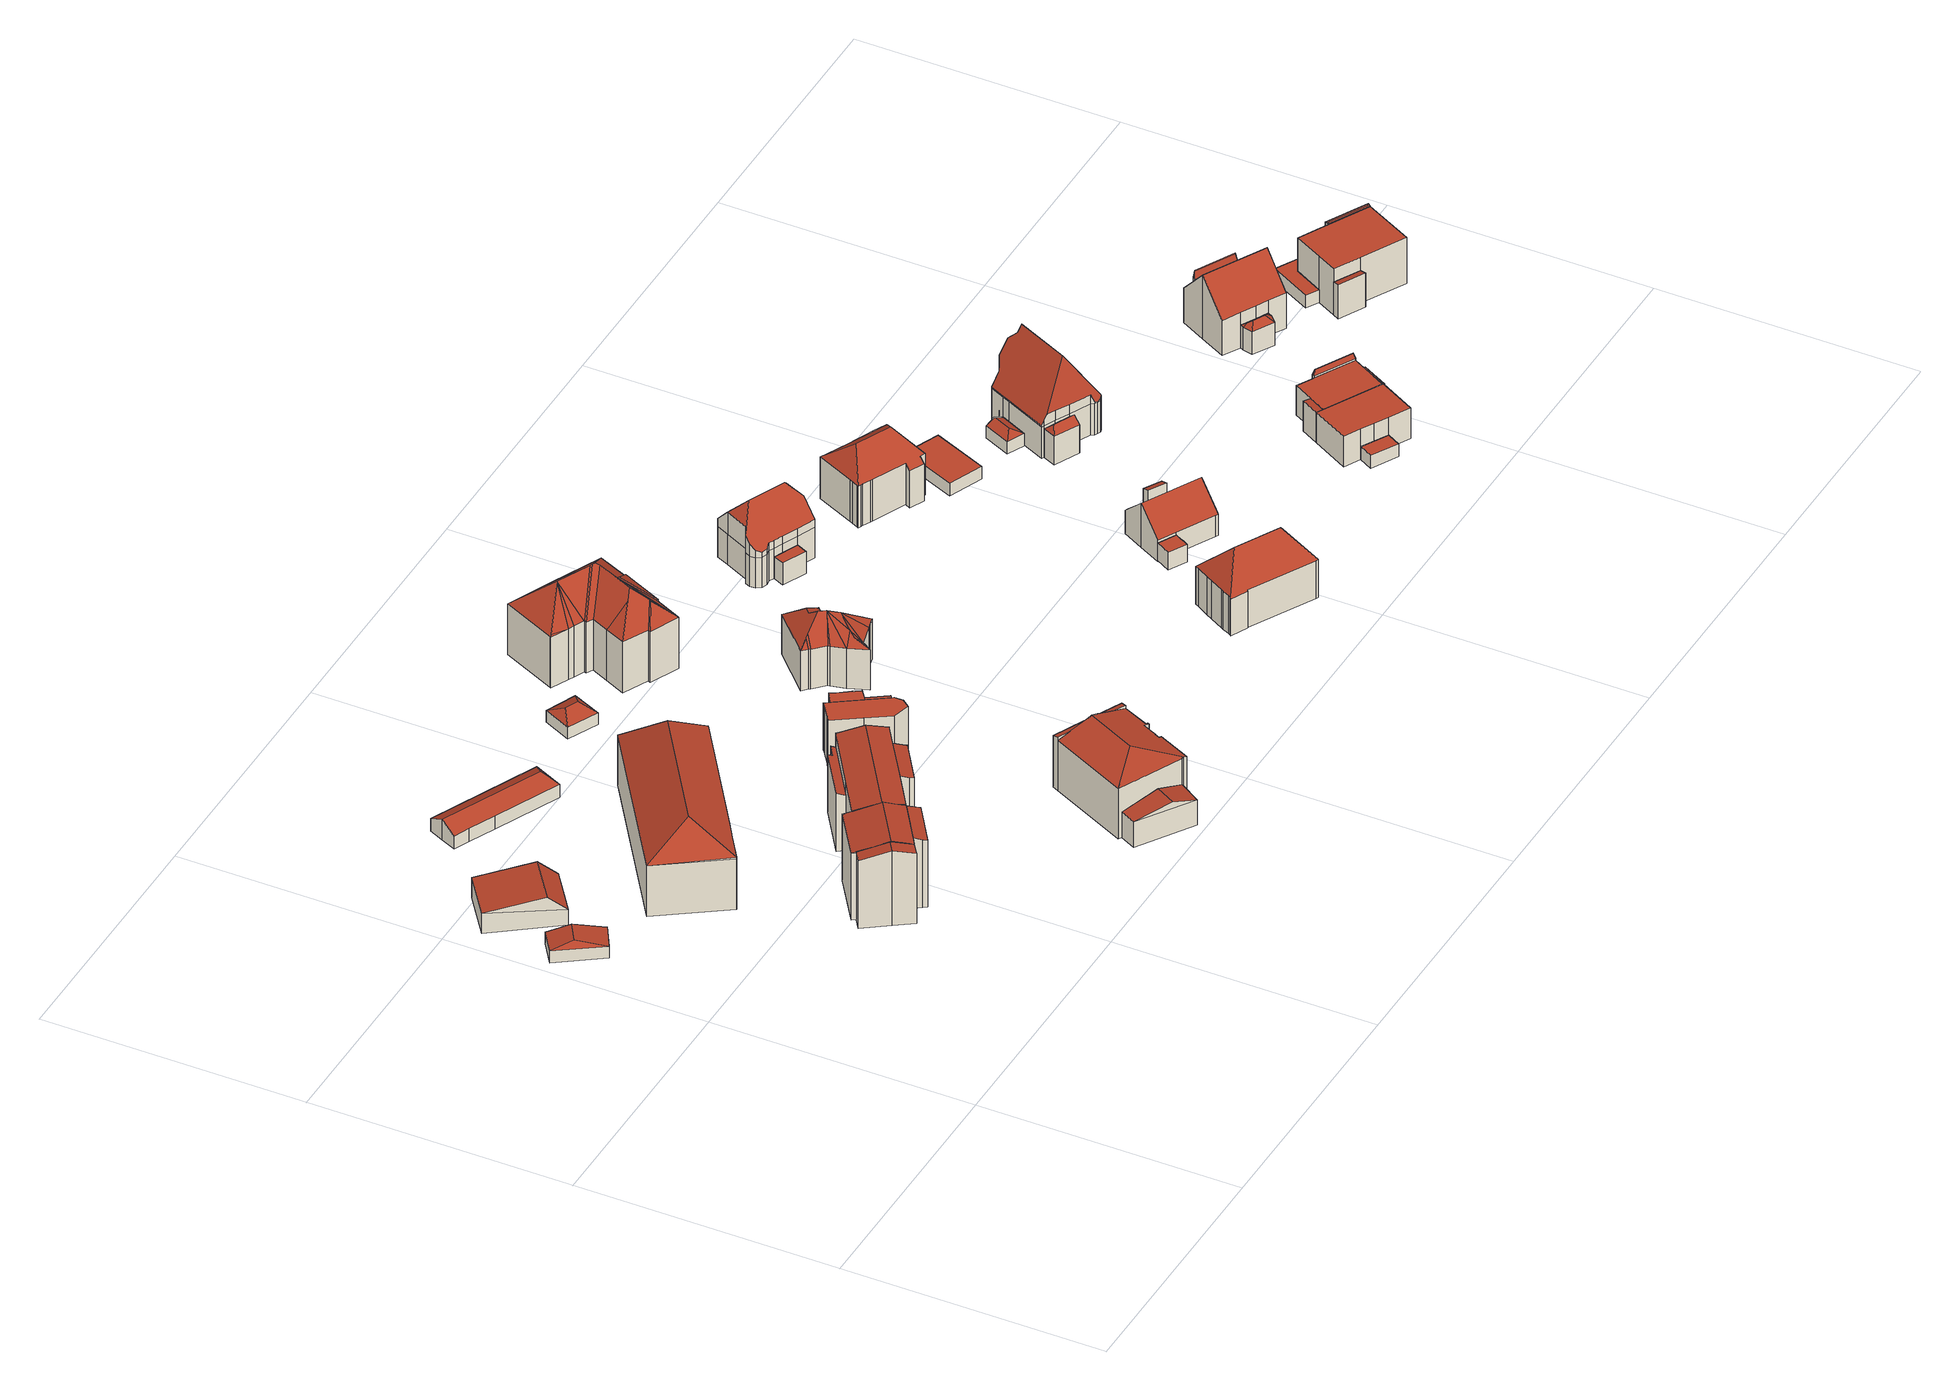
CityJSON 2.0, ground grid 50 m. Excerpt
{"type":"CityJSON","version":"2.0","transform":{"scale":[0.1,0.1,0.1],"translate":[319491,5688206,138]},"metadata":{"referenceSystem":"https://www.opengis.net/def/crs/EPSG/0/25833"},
"CityObjects":{
"building1":{"type":"Building","attributes":{"Dachtyp_tdc":"tdcHipRoof","Gemeindeschluessel":14713000,"Dachneigung":12.86,"QualitaetDacherkennung":16,"Geometrietyp2DReferenz":"3000","function":"31001_9998","roofType":"3200","measuredHeight":3.72},"geometry":[{"type":"MultiSurface","lod":"2","boundaries":[[[0,1,2,3]],[[1,4,5,2]],[[4,6,7,5]],[[6,0,3,7]],[[4,1,8]],[[0,6,9]],[[1,0,9,8]],[[6,4,8,9]],[[3,2,5,7]]],"semantics":{"surfaces":[{"type":"WallSurface"},{"type":"RoofSurface"},{"type":"GroundSurface"}],"values":[0,0,0,0,1,1,1,1,2]}}]},
"building2":{"type":"Building","attributes":{"Dachtyp_tdc":"tdcGableRoof","Gemeindeschluessel":14713000,"Dachneigung":10.03,"QualitaetDacherkennung":12,"Geometrietyp2DReferenz":"3000","function":"31001_9998","roofType":"3100","measuredHeight":6.16},"geometry":[{"type":"MultiSurface","lod":"2","boundaries":[[[10,11,12,13]],[[11,14,15,12]],[[14,16,17,15]],[[16,10,13,17]],[[14,11,18]],[[10,16,19]],[[11,10,19,18]],[[16,14,18,19]],[[13,12,15,17]]],"semantics":{"surfaces":[{"type":"WallSurface"},{"type":"RoofSurface"},{"type":"GroundSurface"}],"values":[0,0,0,0,0,0,1,1,2]}}]},
"building3":{"type":"Building","attributes":{"Dachtyp_tdc":"tdcHipRoof","Gemeindeschluessel":14713000,"Dachneigung":37.08,"QualitaetDacherkennung":76,"Geometrietyp2DReferenz":"3000","function":"31001_9998","roofType":"3200","measuredHeight":16.5},"geometry":[{"type":"MultiSurface","lod":"2","boundaries":[[[20,21,22,23]],[[21,24,25,22]],[[24,26,27,25]],[[26,28,29,27]],[[28,30,31,29]],[[30,20,23,31]],[[26,32,33]],[[34,28,35]],[[34,35,33,32,36,37]],[[28,26,33,35]],[[30,34,37,20]],[[20,37,36,21]],[[21,36,32,24]],[[28,34,30]],[[24,32,26]],[[23,22,25,27,29,31]]],"semantics":{"surfaces":[{"type":"WallSurface"},{"type":"RoofSurface"},{"type":"GroundSurface"}],"values":[0,0,0,0,0,0,1,1,1,1,0,0,0,0,0,2]}}]},
"building4":{"type":"Building","attributes":{"Gemeindeschluessel":14713000,"Geometrietyp2DReferenz":"3000","function":"31001_9998","roofType":"9999"},"children":["building4-1","building4-2","building4-3","building4-4","building4-5","building4-6"]},
"building4-1":{"type":"BuildingPart","attributes":{"Dachtyp_tdc":"tdcGableRoof","Dachneigung":14.89,"QualitaetDacherkennung":75,"Geometrietyp2DReferenz":"3000","roofType":"3100","measuredHeight":15.81},"parents":["building4"],"geometry":[{"type":"MultiSurface","lod":"2","boundaries":[[[38,39,40,41,42]],[[39,43,44,40]],[[43,45,46,44]],[[45,47,48,46]],[[47,49,50,48]],[[49,51,50]],[[52,53,54]],[[52,55,56,53]],[[55,57,58,59,60,56]],[[61,62,63,64,65,66,67]],[[68,69,57,55,52,49,47,45,43]],[[43,39,38,62,61,68]],[[41,40,44,46,48,50,53,56,60,70,65,64]],[[52,54,51,49]],[[54,53,50,51]],[[69,58,57]],[[70,60,59,71]],[[71,59,58,69,68]],[[61,67,68]],[[70,71,66,65]],[[67,66,71,68]],[[42,63,62,38]],[[42,41,64,63]]],"semantics":{"surfaces":[{"type":"WallSurface"},{"type":"RoofSurface"},{"type":"GroundSurface"},{"type":"ClosureSurface"}],"values":[0,0,0,0,0,0,0,0,0,0,1,1,2,0,3,0,3,3,0,3,3,0,3]}}]},
"building4-2":{"type":"BuildingPart","attributes":{"Dachtyp_tdc":"tdcGableRoof","Dachneigung":15.31,"QualitaetDacherkennung":69,"Geometrietyp2DReferenz":"3000","roofType":"3100","measuredHeight":15.84},"parents":["building4"],"geometry":[{"type":"MultiSurface","lod":"2","boundaries":[[[72,73,74,75]],[[73,76,77,74]],[[76,66,65,77]],[[59,78,79,60]],[[78,80,81,79]],[[82,83,58,69,84,85,86,87]],[[73,88,89,85,84,68,67,76]],[[76,67,66]],[[72,88,73]],[[59,58,83,78]],[[78,83,82,80]],[[90,91,75,74,77,65,70,60,79,81]],[[91,90,92,93]],[[75,91,93,72]],[[60,70,71,59]],[[70,65,66,71]],[[90,81,80,92]],[[84,69,68]],[[69,58,59,71,68]],[[68,71,66,67]],[[86,85,89,94]],[[92,87,86,94,93]],[[93,94,89,88,72]],[[80,82,87,92]]],"semantics":{"surfaces":[{"type":"WallSurface"},{"type":"RoofSurface"},{"type":"GroundSurface"},{"type":"ClosureSurface"}],"values":[0,0,0,0,0,1,1,0,0,0,0,2,3,3,3,3,3,0,3,3,0,3,3,3]}}]},
"building4-3":{"type":"BuildingPart","attributes":{"Dachtyp_tdc":"tdcPolyFlatRoof","Dachneigung":16.66,"QualitaetDacherkennung":42,"Geometrietyp2DReferenz":"3000","roofType":"2100","measuredHeight":14.79},"parents":["building4"],"geometry":[{"type":"MultiSurface","lod":"2","boundaries":[[[95,96,81,80,82]],[[95,97,98,96]],[[97,99,100,98]],[[99,101,102,100]],[[101,103,104,102]],[[103,87,90,104]],[[87,92,90]],[[103,101,99,97,95,82,87]],[[104,81,96,98,100,102,104,90]],[[82,103,87]],[[105,104,90,92]],[[80,81,104,105]],[[103,105,92,87]],[[82,80,105,103]]],"semantics":{"surfaces":[{"type":"WallSurface"},{"type":"RoofSurface"},{"type":"GroundSurface"},{"type":"ClosureSurface"}],"values":[0,0,0,0,0,0,0,1,2,0,3,3,3,3]}}]},
"building4-4":{"type":"BuildingPart","attributes":{"Dachtyp_tdc":"tdcPolyFlatRoof","Dachneigung":18.92,"QualitaetDacherkennung":28,"Geometrietyp2DReferenz":"3000","roofType":"2100","measuredHeight":12.18},"parents":["building4"],"geometry":[{"type":"MultiSurface","lod":"2","boundaries":[[[63,106,107,64]],[[106,108,109,107]],[[108,110,111,109]],[[110,112,113,111]],[[112,114,115,113]],[[114,42,41,115]],[[42,114,112,110,108,106,63]],[[64,107,109,111,113,115,41]],[[64,41,42,63]]],"semantics":{"surfaces":[{"type":"WallSurface"},{"type":"RoofSurface"},{"type":"GroundSurface"},{"type":"ClosureSurface"}],"values":[0,0,0,0,0,0,1,2,3]}}]},
"building4-5":{"type":"BuildingPart","attributes":{"Dachtyp_tdc":"tdcGableRoof","Dachneigung":14.96,"QualitaetDacherkennung":47,"Geometrietyp2DReferenz":"3000","roofType":"3100","measuredHeight":15.77},"parents":["building4"],"geometry":[{"type":"MultiSurface","lod":"2","boundaries":[[[87,116,117,90]],[[116,118,119,117]],[[118,120,121,119]],[[120,122,123,121]],[[122,124,88,72,75,123]],[[120,118,116,87,86,94]],[[94,89,124,122,120]],[[91,90,117,119,121,123,75]],[[87,90,92,87,86]],[[92,90,91,93]],[[92,93,94,86,87]],[[89,88,124]],[[75,72,93,91]],[[93,72,88,89,94]]],"semantics":{"surfaces":[{"type":"WallSurface"},{"type":"RoofSurface"},{"type":"GroundSurface"},{"type":"ClosureSurface"}],"values":[0,0,0,0,0,1,1,2,0,3,3,0,3,3]}}]},
"building4-6":{"type":"BuildingPart","attributes":{"Dachtyp_tdc":"tdcPolyFlatRoof","Dachneigung":16.73,"QualitaetDacherkennung":40,"Geometrietyp2DReferenz":"3000","roofType":"2100","measuredHeight":14.78},"parents":["building4"],"geometry":[{"type":"MultiSurface","lod":"2","boundaries":[[[51,125,126,50]],[[125,127,128,126]],[[127,129,130,128]],[[129,131,132,130]],[[131,54,53,132]],[[54,131,129,127,125,51]],[[126,128,130,132,53,50]],[[50,53,54,51]]],"semantics":{"surfaces":[{"type":"WallSurface"},{"type":"RoofSurface"},{"type":"GroundSurface"},{"type":"ClosureSurface"}],"values":[0,0,0,0,0,1,2,3]}}]},
"building5":{"type":"Building","attributes":{"Dachtyp_tdc":"tdcHipAndGableRoof","Gemeindeschluessel":14713000,"Dachneigung":26.29,"QualitaetDacherkennung":72,"Geometrietyp2DReferenz":"3000","function":"31001_9998","roofType":"5000","measuredHeight":4.31},"geometry":[{"type":"MultiSurface","lod":"2","boundaries":[[[133,134,135,136]],[[134,137,138,135]],[[137,139,140,138]],[[139,141,142,140]],[[141,143,144,142]],[[143,145,146,144]],[[145,147,148,146]],[[147,133,136,148]],[[143,141,149]],[[141,139,137,134,149]],[[134,133,147,145,143,149]],[[136,135,138,140,142,144,146,148]]],"semantics":{"surfaces":[{"type":"WallSurface"},{"type":"RoofSurface"},{"type":"GroundSurface"}],"values":[0,0,0,0,0,0,0,0,1,1,1,2]}}]},
"building6":{"type":"Building","attributes":{"Gemeindeschluessel":14713000,"Geometrietyp2DReferenz":"3000","function":"31001_9998","roofType":"9999"},"children":["building6-1","building6-2","building6-3","building6-4"]},
"building6-1":{"type":"BuildingPart","attributes":{"Dachtyp_tdc":"tdcPolyFlatRoof","Dachneigung":16.33,"QualitaetDacherkennung":29,"Geometrietyp2DReferenz":"3000","roofType":"2100","measuredHeight":11.26},"parents":["building6"],"geometry":[{"type":"MultiSurface","lod":"2","boundaries":[[[150,151,152,153,154]],[[151,155,156,152]],[[155,157,158,156]],[[157,155,151,150,159]],[[153,152,156,158]],[[154,159,150]],[[153,158,157,159,154]]],"semantics":{"surfaces":[{"type":"WallSurface"},{"type":"RoofSurface"},{"type":"GroundSurface"},{"type":"ClosureSurface"}],"values":[0,0,0,1,2,0,3]}}]},
"building6-2":{"type":"BuildingPart","attributes":{"Dachtyp_tdc":"tdcHipAndGableRoof","Dachneigung":15.03,"QualitaetDacherkennung":63,"Geometrietyp2DReferenz":"3000","roofType":"5000","measuredHeight":12.54},"parents":["building6"],"geometry":[{"type":"MultiSurface","lod":"2","boundaries":[[[160,161,162,163,164]],[[165,166,167,168]],[[166,169,170,167]],[[169,171,172,170]],[[171,173,174,172]],[[173,175,176,174]],[[175,177,178,176]],[[177,179,180,178]],[[179,181,182,180]],[[181,183,184,182]],[[183,185,186,184]],[[185,187,188,186]],[[187,189,190,188]],[[189,191,192,190]],[[193,154,153,194]],[[195,160,164,158,157]],[[193,191,189,187,196]],[[187,185,183,181,179,177,175,173,171,169,166,165,197,161,160,196]],[[160,195,159,154,193,196]],[[164,163,168,167,170,172,174,176,178,180,182,184,186,188,190,198,194,153,158]],[[197,162,161]],[[165,168,163,162,197]],[[193,194,198,199,200,192,191]],[[199,198,190,192]],[[199,192,200]],[[157,159,195]],[[158,153,154,159,157]]],"semantics":{"surfaces":[{"type":"WallSurface"},{"type":"RoofSurface"},{"type":"GroundSurface"},{"type":"ClosureSurface"}],"values":[0,0,0,0,0,0,0,0,0,0,0,0,0,0,0,0,1,1,1,2,0,3,0,3,3,0,3]}}]},
"building6-3":{"type":"BuildingPart","attributes":{"Dachtyp_tdc":"tdcPolyFlatRoof","Dachneigung":15.81,"QualitaetDacherkennung":28,"Geometrietyp2DReferenz":"3000","roofType":"2100","measuredHeight":11.26},"parents":["building6"],"geometry":[{"type":"MultiSurface","lod":"2","boundaries":[[[201,202,165,168,203]],[[162,204,205,163]],[[204,201,203,205]],[[204,162,197,202,201]],[[203,168,163,205]],[[197,165,202]],[[162,163,168,165,197]]],"semantics":{"surfaces":[{"type":"WallSurface"},{"type":"RoofSurface"},{"type":"GroundSurface"},{"type":"ClosureSurface"}],"values":[0,0,0,1,2,0,3]}}]},
"building6-4":{"type":"BuildingPart","attributes":{"Dachtyp_tdc":"tdcGableRoof","Dachneigung":10.2,"QualitaetDacherkennung":20,"Geometrietyp2DReferenz":"3000","roofType":"3100","measuredHeight":6.78},"parents":["building6"],"geometry":[{"type":"MultiSurface","lod":"2","boundaries":[[[206,199,198,207]],[[192,208,209,190]],[[208,206,207,209]],[[206,208,210]],[[199,206,210,200]],[[208,192,200,210]],[[207,198,190,209]],[[192,190,198,199]],[[192,199,200]]],"semantics":{"surfaces":[{"type":"WallSurface"},{"type":"RoofSurface"},{"type":"GroundSurface"},{"type":"ClosureSurface"}],"values":[0,0,0,0,1,1,2,3,3]}}]},
"building7":{"type":"Building","attributes":{"Dachtyp_tdc":"tdcPolyFlatRoof","Gemeindeschluessel":14713000,"Dachneigung":0,"QualitaetDacherkennung":47,"Geometrietyp2DReferenz":"3000","function":"31001_9998","roofType":"1000","measuredHeight":9.88},"geometry":[{"type":"MultiSurface","lod":"2","boundaries":[[[211,212,213,214]],[[212,215,216,213]],[[215,217,218,216]],[[217,219,220,218]],[[219,221,222,220]],[[221,223,224,222]],[[223,225,226,224]],[[225,227,228,226]],[[227,229,230,228]],[[229,231,232,230]],[[231,233,234,232]],[[233,211,214,234]],[[233,231,229,227,225,223,221,219,217,215,212,211]],[[214,213,216,218,220,222,224,226,228,230,232,234]]],"semantics":{"surfaces":[{"type":"WallSurface"},{"type":"RoofSurface"},{"type":"GroundSurface"}],"values":[0,0,0,0,0,0,0,0,0,0,0,0,1,2]}}]},
"building8":{"type":"Building","attributes":{"Dachtyp_tdc":"tdcHipRoof","Gemeindeschluessel":14713000,"Dachneigung":27.64,"QualitaetDacherkennung":44,"Geometrietyp2DReferenz":"3000","function":"31001_9998","roofType":"3200","measuredHeight":4},"geometry":[{"type":"MultiSurface","lod":"2","boundaries":[[[235,236,237,238]],[[236,239,240,237]],[[239,241,242,240]],[[241,235,238,242]],[[239,236,243]],[[235,241,244]],[[236,235,244,243]],[[241,239,243,244]],[[238,237,240,242]]],"semantics":{"surfaces":[{"type":"WallSurface"},{"type":"RoofSurface"},{"type":"GroundSurface"}],"values":[0,0,0,0,1,1,1,1,2]}}]},
"building9":{"type":"Building","attributes":{"Gemeindeschluessel":14713000,"Geometrietyp2DReferenz":"3000","function":"31001_9998","roofType":"9999"},"children":["building9-1","building9-2"]},
"building9-1":{"type":"BuildingPart","attributes":{"Dachtyp_tdc":"tdcPolyFlatRoof","Dachneigung":0,"QualitaetDacherkennung":61,"Geometrietyp2DReferenz":"3000","roofType":"1000","measuredHeight":7.1},"parents":["building9"],"geometry":[{"type":"MultiSurface","lod":"2","boundaries":[[[245,246,247,248]],[[246,249,250,247]],[[249,251,252,250]],[[251,253,254,252]],[[253,255,256,254]],[[255,257,258,256]],[[259,260,226,261]],[[260,245,248,226]],[[260,259,257,255,253,251,249,246,245]],[[248,247,250,252,254,256,258,261,226]],[[261,258,257,259]]],"semantics":{"surfaces":[{"type":"WallSurface"},{"type":"RoofSurface"},{"type":"GroundSurface"},{"type":"ClosureSurface"}],"values":[0,0,0,0,0,0,0,0,1,2,3]}}]},
"building9-2":{"type":"BuildingPart","attributes":{"Dachtyp_tdc":"tdcPolyFlatRoof","Dachneigung":0,"QualitaetDacherkennung":48,"Geometrietyp2DReferenz":"3000","roofType":"1000","measuredHeight":7.11},"parents":["building9"],"geometry":[{"type":"MultiSurface","lod":"2","boundaries":[[[262,263,264,265]],[[263,266,228,264]],[[266,259,261,228]],[[262,265,258,257]],[[257,259,266,263,262]],[[265,264,228,261,258]],[[257,258,261,259]]],"semantics":{"surfaces":[{"type":"WallSurface"},{"type":"RoofSurface"},{"type":"GroundSurface"},{"type":"ClosureSurface"}],"values":[0,0,0,0,1,2,3]}}]},
"building10":{"type":"Building","attributes":{"Dachtyp_tdc":"tdcFreeFormRoof","Gemeindeschluessel":14713000,"Dachneigung":42.72,"QualitaetDacherkennung":37,"Geometrietyp2DReferenz":"3000","function":"31001_9998","roofType":"5000","measuredHeight":16.41},"geometry":[{"type":"MultiSurface","lod":"2","boundaries":[[[267,268,269,270]],[[268,271,272,269]],[[271,273,274,272]],[[273,275,276,274]],[[275,277,278,276]],[[277,279,280,278]],[[279,281,282,280]],[[281,283,284,282]],[[283,285,286,284]],[[285,287,288,286]],[[287,289,290,288]],[[289,291,292,290]],[[291,293,294,292]],[[293,295,296,294]],[[295,297,298,296]],[[297,299,300,298]],[[299,301,302,300]],[[301,303,304,302]],[[303,305,306,304]],[[305,307,308,306]],[[307,267,270,308]],[[309,310,311]],[[312,305,303,301]],[[313,305,312]],[[309,305,313]],[[311,305,309]],[[305,311,314]],[[315,312,301,299]],[[315,299,297]],[[313,312,315,297,295]],[[316,317,309,313,295,293]],[[293,318,316]],[[293,319,318]],[[291,319,293]],[[289,319,291]],[[289,320,319]],[[320,289,287]],[[321,320,287,285]],[[321,285,283]],[[320,277,319]],[[320,279,277]],[[320,281,279]],[[321,281,320]],[[281,321,283]],[[318,319,277,275]],[[317,316,318,275,273]],[[322,310,309,317,273,271]],[[322,271,268]],[[311,310,322,268,267]],[[314,311,267,307]],[[314,307,305]],[[270,269,272,274,276,278,280,282,284,286,288,290,292,294,296,298,300,302,304,306,308]]],"semantics":{"surfaces":[{"type":"WallSurface"},{"type":"RoofSurface"},{"type":"GroundSurface"}],"values":[0,0,0,0,0,0,0,0,0,0,0,0,0,0,0,0,0,0,0,0,0,1,1,1,1,1,1,1,1,1,1,1,1,1,1,1,1,1,1,1,1,1,1,1,1,1,1,1,1,1,1,2]}}]},
"building11":{"type":"Building","attributes":{"Dachtyp_tdc":"tdcFreeFormRoof","Gemeindeschluessel":14713000,"Dachneigung":42.55,"QualitaetDacherkennung":66,"Geometrietyp2DReferenz":"3000","function":"31001_9998","roofType":"5000","measuredHeight":12.46},"geometry":[{"type":"MultiSurface","lod":"2","boundaries":[[[323,324,325,326]],[[324,327,328,325]],[[327,329,330,328]],[[329,331,332,330]],[[331,333,334,332]],[[333,335,336,334]],[[335,337,338,336]],[[337,339,340,338]],[[339,341,342,340]],[[341,343,344,342]],[[343,345,346,344]],[[345,347,348,346]],[[347,349,350,348]],[[349,351,352,350]],[[351,353,354,352]],[[353,355,356,354]],[[355,357,358,356]],[[357,323,326,358]],[[359,360,357,355]],[[361,362,363,359,355,353]],[[361,364,365]],[[361,349,364]],[[361,351,349]],[[351,361,353]],[[366,364,349,347]],[[366,347,345]],[[339,343,341]],[[365,343,339]],[[365,345,343]],[[364,345,365]],[[345,364,366]],[[333,337,335]],[[337,365,339]],[[333,365,337]],[[333,361,365]],[[361,333,362]],[[367,363,362,333,331]],[[368,369,367,331,329]],[[368,329,327]],[[369,368,327,324]],[[360,359,363,367,369,324,323]],[[360,323,357]],[[326,325,328,330,332,334,336,338,340,342,344,346,348,350,352,354,356,358]]],"semantics":{"surfaces":[{"type":"WallSurface"},{"type":"RoofSurface"},{"type":"GroundSurface"}],"values":[0,0,0,0,0,0,0,0,0,0,0,0,0,0,0,0,0,0,1,1,1,1,1,1,1,1,1,1,1,1,1,1,1,1,1,1,1,1,1,1,1,1,2]}}]},
"building12":{"type":"Building","attributes":{"Dachtyp_tdc":"tdcPolyFlatRoof","Gemeindeschluessel":14713000,"Dachneigung":0,"QualitaetDacherkennung":25,"Geometrietyp2DReferenz":"3000","function":"31001_9998","roofType":"1000","measuredHeight":4.67},"geometry":[{"type":"MultiSurface","lod":"2","boundaries":[[[370,371,372,373]],[[371,374,375,372]],[[374,376,377,375]],[[376,378,379,377]],[[378,370,373,379]],[[378,376,374,371,370]],[[373,372,375,377,379]]],"semantics":{"surfaces":[{"type":"WallSurface"},{"type":"RoofSurface"},{"type":"GroundSurface"}],"values":[0,0,0,0,0,1,2]}}]},
"building13":{"type":"Building","attributes":{"Dachtyp_tdc":"tdcFreeFormRoof","Gemeindeschluessel":14713000,"Dachneigung":47.9,"QualitaetDacherkennung":60,"Geometrietyp2DReferenz":"3000","function":"31001_9998","roofType":"5000","measuredHeight":13.86},"geometry":[{"type":"MultiSurface","lod":"2","boundaries":[[[380,381,382,383]],[[381,384,385,382]],[[384,386,387,385]],[[386,388,377,387]],[[388,389,375,377]],[[389,390,372,375]],[[390,391,392,372]],[[391,393,394,392]],[[393,395,396,394]],[[395,397,398,396]],[[397,399,400,398]],[[399,401,402,400]],[[401,403,404,402]],[[403,405,406,404]],[[405,407,408,406]],[[407,409,410,408]],[[409,411,412,410]],[[411,413,414,412]],[[413,380,383,414]],[[415,416,417,418]],[[419,420,421]],[[422,423,424,425,426,427,419,421,415,418,428,429,430,431]],[[420,432,433,380,413,434,435,416,415,421]],[[407,416,435,409]],[[409,435,434,411]],[[411,434,413]],[[380,433,381]],[[381,433,432,384]],[[384,432,420,419,427,386]],[[393,422,431,395]],[[395,431,430,397]],[[397,430,429,399]],[[399,429,428,401]],[[401,428,418,403]],[[386,427,426,388]],[[388,426,425,389]],[[389,425,424,390]],[[391,423,422,393]],[[390,424,423,391]],[[403,418,417,405]],[[405,417,416,407]],[[383,382,385,387,377,375,372,392,394,396,398,400,402,404,406,408,410,412,414]]],"semantics":{"surfaces":[{"type":"WallSurface"},{"type":"RoofSurface"},{"type":"GroundSurface"}],"values":[0,0,0,0,0,0,0,0,0,0,0,0,0,0,0,0,0,0,0,1,1,1,1,0,0,0,0,0,0,0,0,0,0,0,0,0,0,0,0,0,0,2]}}]},
"building14":{"type":"Building","attributes":{"Dachtyp_tdc":"tdcHipRoof","Gemeindeschluessel":14713000,"Dachneigung":46.48,"QualitaetDacherkennung":61,"Geometrietyp2DReferenz":"3000","function":"31001_9998","roofType":"3200","measuredHeight":13.38},"geometry":[{"type":"MultiSurface","lod":"2","boundaries":[[[436,437,438,439]],[[437,440,441,438]],[[440,442,443,441]],[[442,444,445,443]],[[444,446,447,445]],[[446,448,449,447]],[[448,450,451,449]],[[450,452,453,451]],[[452,454,455,453]],[[454,456,457,455]],[[456,458,459,457]],[[458,460,461,459]],[[460,462,463,461]],[[462,464,465,463]],[[464,466,467,465]],[[466,468,469,467]],[[468,470,471,469]],[[470,472,473,471]],[[472,436,439,473]],[[468,466,464,462,460,458,456,454,474]],[[444,442,475]],[[454,452,450,448,446,444,475,474]],[[442,440,437,436,472,470,468,474,475]],[[439,438,441,443,445,447,449,451,453,455,457,459,461,463,465,467,469,471,473]]],"semantics":{"surfaces":[{"type":"WallSurface"},{"type":"RoofSurface"},{"type":"GroundSurface"}],"values":[0,0,0,0,0,0,0,0,0,0,0,0,0,0,0,0,0,0,0,1,1,1,1,2]}}]},
"building15":{"type":"Building","attributes":{"Dachtyp_tdc":"tdcPolyFlatRoof","Gemeindeschluessel":14713000,"Dachneigung":0,"QualitaetDacherkennung":58,"Geometrietyp2DReferenz":"3000","function":"31001_9998","roofType":"1000","measuredHeight":3.69},"geometry":[{"type":"MultiSurface","lod":"2","boundaries":[[[476,477,478,479]],[[477,480,481,478]],[[480,482,483,481]],[[482,484,485,483]],[[484,486,487,485]],[[486,476,479,487]],[[486,484,482,480,477,476]],[[479,478,481,483,485,487]]],"semantics":{"surfaces":[{"type":"WallSurface"},{"type":"RoofSurface"},{"type":"GroundSurface"}],"values":[0,0,0,0,0,0,1,2]}}]},
"building16":{"type":"Building","attributes":{"Gemeindeschluessel":14713000,"Geometrietyp2DReferenz":"3000","function":"31001_9998","roofType":"9999"},"children":["building16-1","building16-2"]},
"building16-1":{"type":"BuildingPart","attributes":{"Dachtyp_tdc":"tdcPolyFlatRoof","Dachneigung":16.46,"QualitaetDacherkennung":42,"Geometrietyp2DReferenz":"3000","roofType":"2100","measuredHeight":6.93},"parents":["building16"],"geometry":[{"type":"MultiSurface","lod":"2","boundaries":[[[488,489,490,491]],[[489,492,490]],[[493,494,495]],[[493,496,497,494]],[[496,488,491,497]],[[496,493,489,488]],[[491,490,494,497]],[[493,495,492,489]],[[495,494,490,492]]],"semantics":{"surfaces":[{"type":"WallSurface"},{"type":"RoofSurface"},{"type":"GroundSurface"},{"type":"ClosureSurface"}],"values":[0,0,0,0,0,1,2,0,3]}}]},
"building16-2":{"type":"BuildingPart","attributes":{"Dachtyp_tdc":"tdcGableRoof","Dachneigung":45.18,"QualitaetDacherkennung":67,"Geometrietyp2DReferenz":"3000","roofType":"3100","measuredHeight":9.22},"parents":["building16"],"geometry":[{"type":"MultiSurface","lod":"2","boundaries":[[[498,499,500,501]],[[499,502,503,500]],[[502,504,505,503]],[[504,506,507,505]],[[506,508,509,507]],[[508,510,511,509]],[[510,512,513,511]],[[512,514,515,513]],[[514,495,494,515]],[[492,516,517,490]],[[516,518,519,517]],[[518,520,521,519]],[[520,522,523,521]],[[522,524,525,523]],[[524,526,527,525]],[[526,528,529,527]],[[528,498,501,529]],[[524,522,520,518,516,492,495,514,512,510,508,506]],[[506,504,502,499,498,528,526,524]],[[501,500,503,505,507,509,511,513,515,494,490,517,519,521,523,525,527,529]],[[490,494,495,492]]],"semantics":{"surfaces":[{"type":"WallSurface"},{"type":"RoofSurface"},{"type":"GroundSurface"},{"type":"ClosureSurface"}],"values":[0,0,0,0,0,0,0,0,0,0,0,0,0,0,0,0,0,1,1,2,3]}}]},
"building17":{"type":"Building","attributes":{"Dachtyp_tdc":"tdcHipRoof","Gemeindeschluessel":14713000,"Dachneigung":39.22,"QualitaetDacherkennung":63,"Geometrietyp2DReferenz":"3000","function":"31001_9998","roofType":"3200","measuredHeight":12.92},"geometry":[{"type":"MultiSurface","lod":"2","boundaries":[[[530,531,532,533]],[[531,534,535,532]],[[534,536,537,535]],[[536,538,539,537]],[[538,540,541,539]],[[540,542,543,541]],[[542,544,545,543]],[[544,546,547,545]],[[546,548,549,547]],[[548,550,551,549]],[[550,552,553,551]],[[552,554,555,553]],[[554,556,557,555]],[[556,558,559,557]],[[558,560,561,559]],[[560,562,563,561]],[[562,564,565,563]],[[564,566,567,565]],[[566,568,569,567]],[[568,530,533,569]],[[564,562,570]],[[550,548,546,544,542,571]],[[562,560,558,556,554,552,550,571,570]],[[542,540,538,536,534,531,530,568,566,564,570,571]],[[533,532,535,537,539,541,543,545,547,549,551,553,555,557,559,561,563,565,567,569]]],"semantics":{"surfaces":[{"type":"WallSurface"},{"type":"RoofSurface"},{"type":"GroundSurface"}],"values":[0,0,0,0,0,0,0,0,0,0,0,0,0,0,0,0,0,0,0,0,1,1,1,1,2]}}]},
"building18":{"type":"Building","attributes":{"Dachtyp_tdc":"tdcPolyFlatRoof","Gemeindeschluessel":14713000,"Dachneigung":0,"QualitaetDacherkennung":52,"Geometrietyp2DReferenz":"3000","function":"31001_9998","roofType":"1000","measuredHeight":2.61},"geometry":[{"type":"MultiSurface","lod":"2","boundaries":[[[572,573,574,575]],[[573,576,577,574]],[[576,578,579,577]],[[578,572,575,579]],[[578,576,573,572]],[[575,574,577,579]]],"semantics":{"surfaces":[{"type":"WallSurface"},{"type":"RoofSurface"},{"type":"GroundSurface"}],"values":[0,0,0,0,1,2]}}]},
"building19":{"type":"Building","attributes":{"Dachtyp_tdc":"tdcFreeFormRoof","Gemeindeschluessel":14713000,"Dachneigung":40.91,"QualitaetDacherkennung":11,"Geometrietyp2DReferenz":"3000","function":"31001_9998","roofType":"5000","measuredHeight":7.15},"geometry":[{"type":"MultiSurface","lod":"2","boundaries":[[[580,581,582,583]],[[581,584,585,582]],[[584,586,587,585]],[[586,588,589,587]],[[588,580,583,589]],[[588,590,580]],[[588,591,590]],[[591,588,586]],[[591,586,584]],[[590,591,584,581]],[[590,581,580]],[[583,582,585,587,589]]],"semantics":{"surfaces":[{"type":"WallSurface"},{"type":"RoofSurface"},{"type":"GroundSurface"}],"values":[0,0,0,0,0,1,1,1,1,1,0,2]}}]},
"building20":{"type":"Building","attributes":{"Dachtyp_tdc":"tdcFreeFormRoof","Gemeindeschluessel":14713000,"Dachneigung":26.56,"QualitaetDacherkennung":20,"Geometrietyp2DReferenz":"3000","function":"31001_9998","roofType":"5000","measuredHeight":3.59},"geometry":[{"type":"MultiSurface","lod":"2","boundaries":[[[592,593,594,595]],[[593,596,597,594]],[[596,598,599,597]],[[598,592,595,599]],[[600,598,596]],[[601,600,596,593]],[[601,593,592]],[[600,601,592,598]],[[595,594,597,599]]],"semantics":{"surfaces":[{"type":"WallSurface"},{"type":"RoofSurface"},{"type":"GroundSurface"}],"values":[0,0,0,0,0,1,1,1,2]}}]},
"building21":{"type":"Building","attributes":{"Dachtyp_tdc":"tdcPolyFlatRoof","Gemeindeschluessel":14713000,"Dachneigung":0,"QualitaetDacherkennung":57,"Geometrietyp2DReferenz":"3000","function":"31001_9998","roofType":"1000","measuredHeight":2.7},"geometry":[{"type":"MultiSurface","lod":"2","boundaries":[[[602,603,604,605]],[[603,606,607,604]],[[606,608,609,607]],[[608,602,605,609]],[[608,606,603,602]],[[605,604,607,609]]],"semantics":{"surfaces":[{"type":"WallSurface"},{"type":"RoofSurface"},{"type":"GroundSurface"}],"values":[0,0,0,0,1,2]}}]},
"building22":{"type":"Building","attributes":{"Dachtyp_tdc":"tdcFreeFormRoof","Gemeindeschluessel":14713000,"Dachneigung":57.97,"QualitaetDacherkennung":58,"Geometrietyp2DReferenz":"3000","function":"31001_9998","roofType":"5000","measuredHeight":17.15},"geometry":[{"type":"MultiSurface","lod":"2","boundaries":[[[610,611,612,613]],[[611,614,615,612]],[[614,616,617,615]],[[616,618,619,617]],[[618,620,621,619]],[[620,622,623,621]],[[622,624,625,623]],[[624,626,627,625]],[[626,628,629,627]],[[628,630,583,629]],[[630,631,589,583]],[[631,632,587,589]],[[632,633,634,587]],[[633,635,636,634]],[[635,637,638,636]],[[637,639,640,638]],[[639,641,642,640]],[[641,643,644,642]],[[643,645,646,644]],[[645,610,613,646]],[[647,648,649,650,651,652,653,654,655]],[[656,657,658,649,648,659,618,660]],[[661,662,663,664,665,666,667,668,650,649,658,669]],[[645,661,669,610]],[[610,669,658,657,611]],[[631,651,650,668,632]],[[632,668,667,633]],[[633,667,666,635]],[[635,666,665,637]],[[637,665,664,639]],[[639,664,663,641]],[[641,663,662,643]],[[643,662,661,645]],[[614,656,660,616]],[[616,660,618]],[[618,659,620]],[[620,659,648,647,622]],[[611,657,656,614]],[[626,654,653,628]],[[624,655,654,626]],[[628,653,652,630]],[[630,652,651,631]],[[622,647,655,624]],[[613,612,615,617,619,621,623,625,627,629,583,589,587,634,636,638,640,642,644,646]]],"semantics":{"surfaces":[{"type":"WallSurface"},{"type":"RoofSurface"},{"type":"GroundSurface"}],"values":[0,0,0,0,0,0,0,0,0,0,0,0,0,0,0,0,0,0,0,0,1,1,1,0,0,0,0,0,0,0,0,0,0,0,0,0,0,0,0,0,0,0,0,2]}}]},
"building23":{"type":"Building","attributes":{"Dachtyp_tdc":"tdcPolyFlatRoof","Gemeindeschluessel":14713000,"Dachneigung":0,"QualitaetDacherkennung":67,"Geometrietyp2DReferenz":"3000","function":"31001_9998","roofType":"1000","measuredHeight":6.41},"geometry":[{"type":"MultiSurface","lod":"2","boundaries":[[[670,671,672,673]],[[671,674,609,672]],[[674,675,676,609]],[[675,677,607,676]],[[677,678,679,607]],[[678,680,681,679]],[[680,670,673,681]],[[680,678,677,675,674,671,670]],[[673,672,609,676,607,679,681]]],"semantics":{"surfaces":[{"type":"WallSurface"},{"type":"RoofSurface"},{"type":"GroundSurface"}],"values":[0,0,0,0,0,0,0,1,2]}}]},
"building24":{"type":"Building","attributes":{"Gemeindeschluessel":14713000,"Geometrietyp2DReferenz":"3000","function":"31001_9998","roofType":"9999"},"children":["building24-1","building24-2","building24-3","building24-4"]},
"building24-1":{"type":"BuildingPart","attributes":{"Dachtyp_tdc":"tdcPolyFlatRoof","Dachneigung":0,"QualitaetDacherkennung":69,"Geometrietyp2DReferenz":"3000","roofType":"1000","measuredHeight":6.25},"parents":["building24"],"geometry":[{"type":"MultiSurface","lod":"2","boundaries":[[[682,683,684,685]],[[686,687,673,688,689]],[[687,690,691,673]],[[692,682,685,693]],[[692,690,687,686,694,683,682]],[[685,684,695,688,673,691,693]],[[695,684,683,694,696]],[[689,696,694,686]],[[688,695,696,689]],[[690,692,693,691]]],"semantics":{"surfaces":[{"type":"WallSurface"},{"type":"RoofSurface"},{"type":"GroundSurface"},{"type":"ClosureSurface"}],"values":[0,0,0,0,1,2,3,0,3,3]}}]},
"building24-2":{"type":"BuildingPart","attributes":{"Dachtyp_tdc":"tdcFreeFormRoof","Dachneigung":75.42,"QualitaetDacherkennung":17,"Geometrietyp2DReferenz":"3000","roofType":"5000","measuredHeight":7.72},"parents":["building24"],"geometry":[{"type":"MultiSurface","lod":"2","boundaries":[[[697,698,699,684,683]],[[698,700,701,702,699]],[[703,704,700]],[[705,703,700,698]],[[705,698,697]],[[703,705,697,704]],[[684,699,702,695]],[[696,701,700,704,694]],[[702,701,696,695]],[[683,694,704,697]],[[683,684,695,696,694]]],"semantics":{"surfaces":[{"type":"WallSurface"},{"type":"RoofSurface"},{"type":"GroundSurface"},{"type":"ClosureSurface"}],"values":[0,0,1,1,1,1,2,0,3,0,3]}}]},
"building24-3":{"type":"BuildingPart","attributes":{"Dachtyp_tdc":"tdcPolyFlatRoof","Dachneigung":0,"QualitaetDacherkennung":64,"Geometrietyp2DReferenz":"3000","roofType":"1000","measuredHeight":3.42},"parents":["building24"],"geometry":[{"type":"MultiSurface","lod":"2","boundaries":[[[701,706,707,702]],[[706,708,709,707]],[[708,689,688,709]],[[689,708,706,701,696]],[[702,707,709,688,695]],[[695,688,689,696]],[[702,695,696,701]]],"semantics":{"surfaces":[{"type":"WallSurface"},{"type":"RoofSurface"},{"type":"GroundSurface"},{"type":"ClosureSurface"}],"values":[0,0,0,1,2,3,3]}}]},
"building24-4":{"type":"BuildingPart","attributes":{"Dachtyp_tdc":"tdcPolyFlatRoof","Dachneigung":6.44,"QualitaetDacherkennung":50,"Geometrietyp2DReferenz":"3000","roofType":"2100","measuredHeight":6.42},"parents":["building24"],"geometry":[{"type":"MultiSurface","lod":"2","boundaries":[[[710,692,693,711]],[[690,680,681,691]],[[680,710,711,681]],[[680,690,692,710]],[[711,693,691,681]],[[692,690,691,693]]],"semantics":{"surfaces":[{"type":"WallSurface"},{"type":"RoofSurface"},{"type":"GroundSurface"},{"type":"ClosureSurface"}],"values":[0,0,0,1,2,3]}}]},
"building25":{"type":"Building","attributes":{"Dachtyp_tdc":"tdcFreeFormRoof","Gemeindeschluessel":14713000,"Dachneigung":37.01,"QualitaetDacherkennung":11,"Geometrietyp2DReferenz":"3000","function":"31001_9998","roofType":"5000","measuredHeight":5.76},"geometry":[{"type":"MultiSurface","lod":"2","boundaries":[[[712,713,714,715]],[[713,716,717,714]],[[716,718,719,717]],[[718,720,721,719]],[[720,722,723,721]],[[722,724,725,723]],[[724,712,715,725]],[[724,726,727]],[[722,726,724]],[[722,728,726]],[[722,729,728]],[[729,722,720]],[[729,720,718]],[[728,729,718,716]],[[726,728,716,713]],[[727,726,713,712]],[[727,712,724]],[[715,714,717,719,721,723,725]]],"semantics":{"surfaces":[{"type":"WallSurface"},{"type":"RoofSurface"},{"type":"GroundSurface"}],"values":[0,0,0,0,0,0,0,1,1,1,1,1,1,1,1,1,1,2]}}]},
"building26":{"type":"Building","attributes":{"Gemeindeschluessel":14713000,"Geometrietyp2DReferenz":"3000","function":"31001_9998","roofType":"9999"},"children":["building26-1","building26-2"]},
"building26-1":{"type":"BuildingPart","attributes":{"Dachtyp_tdc":"tdcGableRoof","Dachneigung":48.54,"QualitaetDacherkennung":58,"Geometrietyp2DReferenz":"3000","roofType":"3100","measuredHeight":13.45},"parents":["building26"],"geometry":[{"type":"MultiSurface","lod":"2","boundaries":[[[730,731,723,725]],[[731,732,721,723]],[[732,733,734,721]],[[733,735,736,734]],[[735,737,738,736]],[[737,739,740,738]],[[739,741,742,740]],[[743,744,745,746]],[[744,747,748,745]],[[747,749,750,748]],[[749,751,752,750]],[[751,730,725,752]],[[747,744,743,741,739,737,735]],[[735,733,732,731,730,751,749,747]],[[725,723,721,734,736,738,740,742,746,745,748,750,752]],[[746,742,741,743]]],"semantics":{"surfaces":[{"type":"WallSurface"},{"type":"RoofSurface"},{"type":"GroundSurface"},{"type":"ClosureSurface"}],"values":[0,0,0,0,0,0,0,0,0,0,0,0,1,1,2,3]}}]},
"building26-2":{"type":"BuildingPart","attributes":{"Dachtyp_tdc":"tdcFreeFormRoof","Dachneigung":79.16,"QualitaetDacherkennung":11,"Geometrietyp2DReferenz":"3000","roofType":"5000","measuredHeight":9.76},"parents":["building26"],"geometry":[{"type":"MultiSurface","lod":"2","boundaries":[[[753,754,755,740]],[[754,756,757,755]],[[756,758,743,746,757]],[[759,753,740,742,741]],[[760,758,756]],[[761,760,756,754]],[[761,754,753,759]],[[760,761,759,758]],[[740,755,757,746,742]],[[741,743,758,759]],[[741,742,746,743]]],"semantics":{"surfaces":[{"type":"WallSurface"},{"type":"RoofSurface"},{"type":"GroundSurface"},{"type":"ClosureSurface"}],"values":[0,0,0,0,1,1,1,1,2,0,3]}}]},
"building27":{"type":"Building","attributes":{"Dachtyp_tdc":"tdcPolyFlatRoof","Gemeindeschluessel":14713000,"Dachneigung":0,"QualitaetDacherkennung":64,"Geometrietyp2DReferenz":"3000","function":"31001_9998","roofType":"1000","measuredHeight":2.67},"geometry":[{"type":"MultiSurface","lod":"2","boundaries":[[[762,763,764,765]],[[763,766,767,764]],[[766,768,769,767]],[[768,770,771,769]],[[770,772,773,771]],[[772,762,765,773]],[[772,770,768,766,763,762]],[[765,764,767,769,771,773]]],"semantics":{"surfaces":[{"type":"WallSurface"},{"type":"RoofSurface"},{"type":"GroundSurface"}],"values":[0,0,0,0,0,0,1,2]}}]},
"building28":{"type":"Building","attributes":{"Gemeindeschluessel":14713000,"Geometrietyp2DReferenz":"3000","function":"31001_9998","roofType":"9999"},"children":["building28-1","building28-2","building28-3"]},
"building28-1":{"type":"BuildingPart","attributes":{"Dachtyp_tdc":"tdcPolyFlatRoof","Dachneigung":13.7,"QualitaetDacherkennung":23,"Geometrietyp2DReferenz":"3000","roofType":"2100","measuredHeight":7.22},"parents":["building28"],"geometry":[{"type":"MultiSurface","lod":"2","boundaries":[[[774,775,776,777]],[[775,778,779,776]],[[778,780,781,779]],[[780,778,775,774]],[[777,776,779,781]],[[777,781,780,774]]],"semantics":{"surfaces":[{"type":"WallSurface"},{"type":"RoofSurface"},{"type":"GroundSurface"},{"type":"ClosureSurface"}],"values":[0,0,0,1,2,3]}}]},
"building28-2":{"type":"BuildingPart","attributes":{"Dachtyp_tdc":"tdcFreeFormRoof","Dachneigung":10.05,"QualitaetDacherkennung":5,"Geometrietyp2DReferenz":"3000","roofType":"5000","measuredHeight":9.83},"parents":["building28"],"geometry":[{"type":"MultiSurface","lod":"2","boundaries":[[[782,783,784,785,786]],[[783,787,788,784]],[[787,789,790,791,788]],[[792,789,787]],[[793,792,787,783]],[[793,783,782]],[[792,793,782,789]],[[785,784,788,791]],[[786,790,789,782]],[[786,785,791,790]]],"semantics":{"surfaces":[{"type":"WallSurface"},{"type":"RoofSurface"},{"type":"GroundSurface"},{"type":"ClosureSurface"}],"values":[0,0,0,1,1,1,1,2,0,3]}}]},
"building28-3":{"type":"BuildingPart","attributes":{"Dachtyp_tdc":"tdcPolyFlatRoof","Dachneigung":0,"QualitaetDacherkennung":44,"Geometrietyp2DReferenz":"3000","roofType":"1000","measuredHeight":9.69},"parents":["building28"],"geometry":[{"type":"MultiSurface","lod":"2","boundaries":[[[794,795,771,773]],[[795,786,785,771]],[[790,796,797,791]],[[796,798,774,777,797]],[[799,800,765,781,780]],[[800,794,773,765]],[[800,799,798,796,790,786,795,794]],[[773,771,785,791,797,777,781,765]],[[791,785,786,790]],[[780,774,798,799]],[[780,781,777,774]]],"semantics":{"surfaces":[{"type":"WallSurface"},{"type":"RoofSurface"},{"type":"GroundSurface"},{"type":"ClosureSurface"}],"values":[0,0,0,0,0,0,1,2,3,0,3]}}]}
},
"vertices":[
[107,744,46],[60,717,47],[60,717,23],[107,744,23],[3,799,48],[3,799,23],[47,830,47],[47,830,23],[34,769,60],[72,793,60],
[27,939,62],[107,998,62],[107,998,19],[27,939,19],[194,880,51],[194,880,19],[114,821,51],[114,821,19],[173,909,81],[93,850,81],
[355,641,126],[324,620,126],[324,620,20],[355,641,20],[278,589,126],[278,589,20],[193,714,126],[193,714,20],[490,919,126],[490,919,20],[577,794,126],[577,794,20],[278,589,129],[277,678,185],[577,794,129],[495,828,185],[324,620,129],[355,641,129],
[612,573,167],[618,564,170],[618,564,22],[612,573,22],[612,573,138],[640,531,180],[640,531,22],[663,499,171],[663,499,22],[660,497,171],[660,497,22],[628,475,171],[628,475,22],[628,475,170],[553,423,171],[553,423,22],[553,423,170],[521,401,171],[521,401,22],[487,378,171],[487,378,170],[487,378,162],[487,378,22],[435,453,167],[502,498,167],[502,498,138],[502,498,22],[435,453,22],[435,453,162],[435,453,166],[464,411,180],[476,393,175],[464,411,22],[464,411,162],
[342,397,162],[337,404,162],[337,404,22],[342,397,22],[426,466,162],[426,466,22],[486,378,162],[486,378,22],[486,377,162],[486,377,22],[486,377,170],[486,378,170],[464,410,181],[376,349,181],[394,324,172],[398,317,170],[342,397,164],[360,371,173],[398,317,22],[375,350,22],[398,317,162],[375,350,162],[375,350,180],
[496,364,165],[496,364,22],[501,357,163],[501,357,22],[426,306,163],[426,306,22],[421,313,165],[421,313,22],[412,326,170],[412,326,22],[412,326,162],
[492,511,144],[492,511,22],[581,572,144],[581,572,22],[586,565,141],[586,565,22],[603,577,141],[603,577,22],[607,580,141],[607,580,22],
[380,304,170],[380,304,22],[377,302,170],[377,302,22],[354,336,180],[354,336,22],[321,383,165],[321,383,22],[342,397,165],
[637,461,165],[637,461,22],[642,454,163],[642,454,22],[567,403,163],[567,403,22],[562,409,165],[562,409,22],
[229,1093,31],[242,1122,47],[242,1122,4],[229,1093,4],[255,1150,31],[255,1150,4],[457,1058,31],[457,1058,4],[461,1056,31],[461,1056,4],[435,1000,31],[435,1000,4],[309,1057,31],[309,1057,4],[259,1080,31],[259,1080,4],[433,1035,47],
[798,252,142],[804,263,139],[804,263,30],[798,252,30],[798,252,136],[863,235,139],[863,235,30],[857,224,142],[857,224,30],[821,242,142],
[864,221,155],[875,216,152],[875,216,142],[875,216,30],[864,221,30],[928,190,136],[906,142,136],[906,142,30],[928,190,30],[910,140,135],[910,140,30],[909,137,135],[909,137,30],[899,141,137],[899,141,30],[895,132,137],[895,132,30],[886,113,137],[886,113,30],[885,113,137],[885,113,30],[881,104,137],[881,104,30],[886,102,136],[886,102,30],[857,40,136],[857,40,30],[851,42,138],[851,42,30],[848,44,138],[848,44,30],[848,44,137],[848,44,82],[726,102,136],[726,102,30],[857,224,153],[818,126,155],[907,200,142],[733,99,30],[733,99,84],[802,66,97],
[934,201,139],[928,190,142],[934,201,30],[880,227,139],[880,227,30],
[718,68,84],[718,68,30],[820,1,83],[820,1,30],[780,27,97],
[725,578,119],[692,628,119],[692,628,20],[725,578,20],[698,633,119],[698,633,20],[702,635,119],[702,635,20],[723,650,119],[723,650,20],[727,653,119],[727,653,20],[732,657,119],[732,657,20],[742,643,119],[742,643,20],[799,558,119],[799,558,20],[799,542,119],[799,542,20],[787,526,119],[787,526,20],[754,535,119],[754,535,20],
[623,1024,44],[565,1051,44],[565,1051,19],[623,1024,19],[590,1104,44],[590,1104,19],[648,1079,44],[648,1079,19],[593,1070,59],[619,1059,59],
[771,664,91],[792,678,91],[792,678,20],[771,664,20],[795,673,91],[795,673,20],[802,662,91],[802,662,20],[814,645,91],[814,645,20],[823,631,91],[823,631,20],[808,619,91],[808,619,20],[774,595,91],[742,643,91],[774,595,20],
[833,582,91],[830,580,91],[830,580,20],[833,582,20],[799,558,91],
[772,1006,122],[724,1029,122],[724,1029,15],[772,1006,15],[742,1068,122],[742,1068,15],[757,1101,122],[757,1101,15],[744,1108,122],[744,1108,15],[746,1112,122],[746,1112,15],[726,1121,122],[726,1121,15],[715,1126,122],[715,1126,15],[681,1142,122],[681,1142,15],[682,1144,122],[682,1144,15],[730,1248,122],[730,1248,15],[797,1218,122],[797,1218,15],[816,1209,122],[816,1209,15],[912,1165,122],[912,1165,15],[888,1110,122],[888,1110,15],[891,1108,122],[891,1108,15],[855,1029,122],[855,1029,15],[851,1029,122],[851,1029,15],[828,979,122],[828,979,15],[826,976,122],[826,976,15],[770,1001,122],[770,1001,15],[816,1090,176],[800,1056,175],[812,1024,153],[821,1088,170],[820,1088,171],[810,1020,153],[825,1087,170],[831,1134,179],[833,1128,175],[824,1137,179],[822,1141,176],[759,1170,176],[685,1143,125],[782,1049,162],
[860,765,102],[935,838,102],[935,838,18],[860,765,18],[980,792,102],[980,792,18],[976,788,102],[976,788,18],[968,780,102],[968,780,18],[972,776,102],[972,776,18],[976,760,102],[976,760,18],[990,706,102],[990,706,18],[992,698,102],[992,698,18],[975,694,102],[975,694,18],[969,692,102],[969,692,18],[927,681,102],[927,681,18],[915,662,102],[915,662,18],[901,699,102],[901,699,18],[894,727,102],[894,727,18],[893,731,102],[893,731,18],[872,752,102],[872,752,18],[870,755,102],[870,755,18],[886,765,119],[881,765,115],[932,753,142],[930,756,142],[923,764,143],[924,705,123],[938,729,142],[918,693,115],[924,782,132],[973,792,106],[934,792,132],
[1106,924,62],[1115,944,62],[1115,944,16],[1106,924,16],[1132,937,62],[1132,937,16],[1162,924,62],[1162,924,16],[1152,903,62],[1152,903,16],
[1215,1033,80],[1208,1018,80],[1208,1018,16],[1215,1033,16],[1238,1005,80],[1238,1005,16],[1196,909,80],[1196,909,16],[1162,924,80],[1132,937,80],[1115,944,80],[1105,949,80],[1105,949,16],[1095,947,80],[1095,947,16],[1084,951,80],[1084,951,16],[1078,960,80],[1078,960,16],[1077,971,80],[1077,971,16],[1082,981,80],[1082,981,16],[1083,981,80],[1083,981,16],[1092,986,80],[1092,986,16],[1114,1031,80],[1114,1031,16],[1125,1055,80],[1125,1055,16],[1154,1042,80],[1154,1042,16],[1162,1056,80],[1162,1056,16],[1127,998,154],[1114,1031,127],[1092,986,126],[1083,981,119],[1208,936,129],[1227,979,129],[1198,967,154],[1095,947,91],[1105,949,97],[1115,944,97],[1132,937,97],[1162,924,97],[1196,909,97],[1082,981,118],[1077,971,106],[1078,960,96],[1084,951,90],[1238,1005,98],[1208,1018,98],[1154,1042,98],[1125,1055,97],
[1435,247,100],[1434,243,104],[1434,243,24],[1435,247,24],[1516,199,104],[1516,199,24],[1520,197,104],[1520,197,24],[1472,106,104],[1472,106,24],[1468,108,103],[1468,108,24],[1345,174,104],[1345,174,24],[1344,173,102],[1344,173,24],[1312,189,101],[1312,189,24],[1314,191,104],[1314,191,24],[1316,195,104],[1316,195,24],[1323,208,104],[1323,208,24],[1325,212,104],[1325,212,24],[1339,238,104],[1339,238,24],[1346,250,104],[1346,250,24],[1359,273,104],[1359,273,24],[1363,280,104],[1363,280,24],[1392,265,104],[1392,265,24],[1394,269,100],[1394,269,24],[1376,215,158],[1460,170,158],
[1457,344,63],[1423,362,63],[1423,362,26],[1457,344,26],[1438,390,63],[1438,390,26],[1472,372,63],[1472,372,26],[1465,360,63],[1465,360,26],[1463,355,63],[1463,355,26],
[1563,446,88],[1556,433,93],[1556,433,24],[1563,446,24],[1556,433,72],[1524,451,93],[1524,451,24],[1524,451,72],[1531,464,88],[1531,464,24],
[1547,332,68],[1543,334,68],[1543,334,24],[1547,332,24],[1472,372,68],[1472,372,24],[1438,390,68],[1438,390,24],[1460,432,116],[1460,432,24],[1482,473,72],[1482,473,24],[1487,471,72],[1487,471,24],[1502,463,72],[1502,463,24],[1511,458,72],[1511,458,24],[1568,427,72],[1568,427,24],[1591,415,72],[1591,415,24],[1572,380,109],[1572,380,24],[1570,376,113],[1570,376,24],[1569,374,116],[1569,374,24],[1550,337,75],[1550,337,24],[1548,333,70],[1548,333,24],
[1390,830,94],[1395,840,103],[1395,840,16],[1390,830,16],[1330,869,103],[1330,869,16],[1326,871,103],[1326,871,16],[1312,878,103],[1312,878,16],[1308,879,103],[1308,879,16],[1302,882,103],[1302,882,16],[1303,884,103],[1303,884,16],[1309,896,103],[1309,896,16],[1312,902,103],[1312,902,16],[1345,975,103],[1345,975,16],[1378,960,103],[1378,960,16],[1406,947,103],[1406,947,16],[1409,946,103],[1409,946,16],[1435,934,103],[1435,934,16],[1448,929,103],[1448,929,16],[1475,916,103],[1475,916,16],[1433,823,103],[1433,823,16],[1423,827,103],[1423,827,16],[1418,817,94],[1418,817,16],[1424,883,145],[1356,914,145],
[1448,785,43],[1491,889,43],[1491,889,17],[1448,785,17],[1557,862,43],[1557,862,17],[1514,758,43],[1514,758,17],
[1668,672,72],[1656,647,72],[1656,647,12],[1668,672,12],[1608,670,72],[1608,670,12],[1619,694,72],[1619,694,12],[1641,685,72],[1641,685,12],[1662,660,84],[1622,678,84],
[1634,740,36],[1601,755,36],[1601,755,10],[1634,740,10],[1624,806,36],[1624,806,10],[1658,791,36],[1658,791,10],[1641,799,45],[1625,764,45],
[1874,160,52],[1825,187,52],[1825,187,25],[1874,160,25],[1839,213,52],[1839,213,25],[1888,186,52],[1888,186,25],
[1721,796,78],[1785,767,78],[1785,767,12],[1721,796,12],[1738,664,78],[1738,664,12],[1739,658,78],[1739,658,12],[1738,651,78],[1738,651,12],[1730,644,78],[1730,644,12],[1724,642,78],[1724,642,12],[1717,644,78],[1717,644,12],[1712,647,78],[1712,647,12],[1708,653,78],[1708,653,12],[1668,672,78],[1641,685,78],[1619,694,78],[1614,697,78],[1614,697,12],[1651,776,78],[1651,776,12],[1658,791,78],[1658,791,12],[1671,819,78],[1671,819,12],[1686,813,78],[1686,813,12],[1702,821,78],[1702,821,12],[1718,813,78],[1718,813,12],[1724,642,84],[1726,643,89],[1683,692,183],[1625,692,100],[1641,685,99],[1668,672,98],[1708,653,97],[1712,647,83],[1717,644,79],[1738,664,86],[1785,767,86],[1729,793,183],[1730,644,84],[1739,658,80],[1718,813,154],[1702,821,125],[1686,813,107],[1671,819,81],[1658,791,81],[1651,776,81],[1614,697,81],[1619,694,90],[1721,796,170],
[1966,236,89],[1928,165,89],[1928,165,25],[1966,236,25],[1888,186,89],[1862,200,89],[1862,200,25],[1839,213,89],[1808,229,89],[1808,229,25],[1846,300,89],[1846,300,25],
[1898,364,87],[1930,347,87],[1930,347,25],[1898,364,25],[1980,262,87],[1966,236,87],[1980,262,25],[1980,262,59],[1859,293,87],[1859,293,25],[1878,327,87],[1878,327,25],[2004,307,87],[2004,307,25],[2004,307,59],
[1930,347,91],[1933,352,91],[1933,352,25],[2007,312,91],[2007,312,59],[2007,312,25],[2003,311,102],[2004,307,91],[1934,348,102],
[2028,301,59],[2028,301,25],[2001,251,59],[2001,251,25],
[1864,334,89],[1864,334,25],
[2071,498,68],[2057,485,68],[2057,485,20],[2071,498,20],[2017,507,68],[2017,507,20],[2021,526,68],[2021,526,20],[2025,533,68],[2025,533,20],[2053,518,68],[2053,518,20],[2075,507,68],[2075,507,20],[2055,502,78],[2064,503,74],[2032,514,78],[2028,523,73],
[2075,507,94],[2053,518,94],[2025,533,94],[1992,551,93],[1992,551,20],[2018,600,155],[2018,600,20],[2044,649,92],[2044,649,20],[2064,639,92],[2064,639,20],[2063,638,92],[2063,638,20],[2140,597,93],[2159,586,93],[2159,586,20],[2140,597,20],[2133,538,155],[2133,538,20],[2126,524,137],[2126,524,20],[2107,489,94],[2107,489,20],
[2064,639,101],[2066,643,101],[2066,643,20],[2143,602,101],[2143,602,20],[2140,597,101],[2063,638,101],[2138,601,118],[2067,640,117],
[2192,471,49],[2168,484,49],[2168,484,22],[2192,471,22],[2210,563,49],[2210,563,22],[2268,532,49],[2268,532,22],[2256,508,49],[2256,508,22],[2221,526,49],[2221,526,22],
[2222,408,91],[2216,396,94],[2216,396,22],[2222,408,22],[2166,422,94],[2166,422,22],[2173,434,91],[2173,434,22],
[2277,497,120],[2280,504,120],[2280,504,22],[2277,497,22],[2277,497,119],[2357,463,120],[2357,463,22],[2353,457,120],[2353,457,119],[2353,457,22],[2352,461,120],[2282,499,120],
[2221,526,119],[2256,508,119],[2305,364,119],[2305,364,22],[2222,408,119],[2173,434,119],[2192,471,119]
]}
